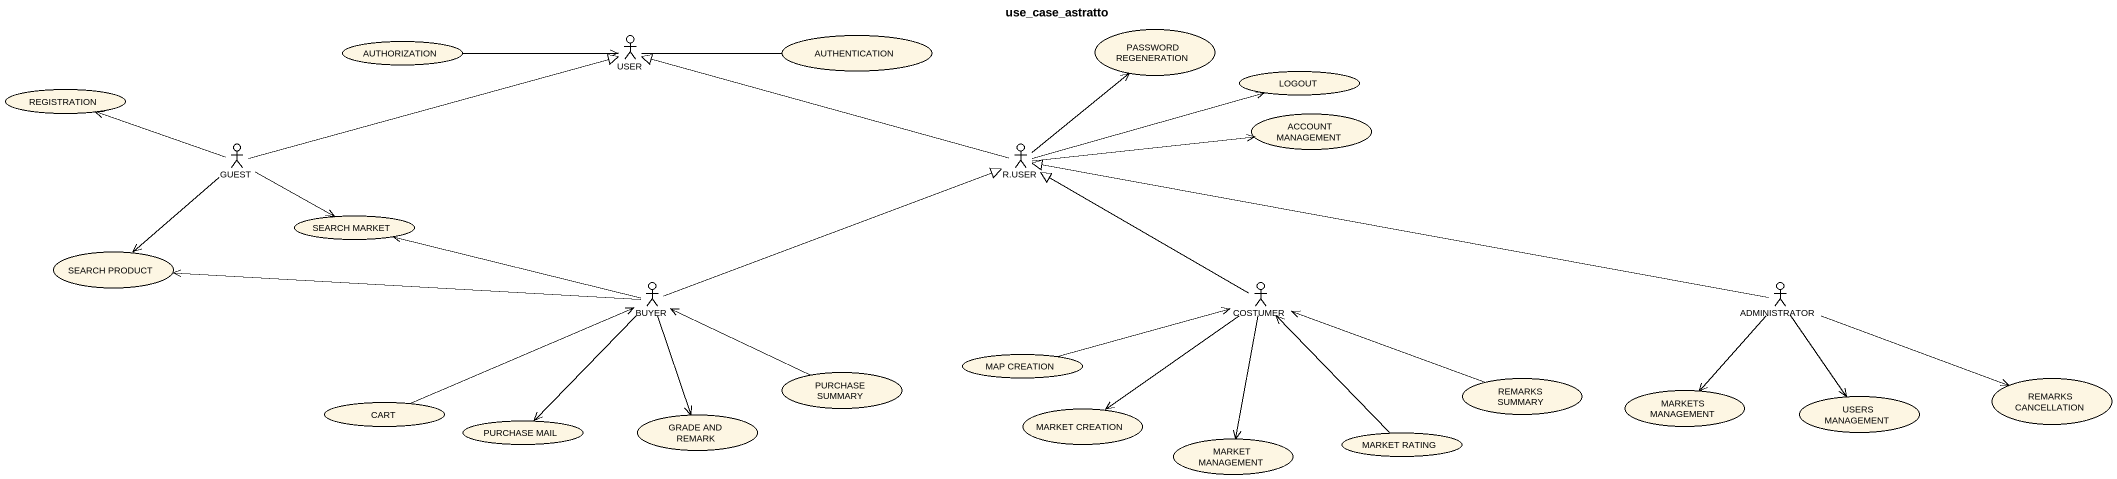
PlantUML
@startuml
title use_case_astratto
usecase AUTHORIZATION
actor USER
usecase AUTHENTICATION
usecase "PASSWORD REGENERATION" as PASSWORD_REGENERATION
usecase REGISTRATION
usecase LOGOUT
usecase "ACCOUNT MANAGEMENT" as ACCOUNT_MANAGEMENT
actor GUEST
actor "R.USER" as R_USER
usecase "SEARCH MARKET" as SEARCH_MARKET
usecase "SEARCH PRODUCT" as SEARCH_PRODUCT
actor BUYER
actor COSTUMER
actor ADMINISTRATOR
usecase "MAP CREATION" as MAP_CREATION
usecase "PURCHASE SUMMARY" as PURCHASE_SUMMARY
usecase "REMARKS SUMMARY" as REMARKS_SUMMARY
usecase "MARKETS MANAGEMENT" as MARKETS_MANAGEMENT
usecase "USERS MANAGEMENT" as USERS_MANAGEMENT
usecase "REMARKS CANCELLATION" as REMARKS_CANCELLATION
usecase CART
usecase "PURCHASE MAIL" as PURCHASE_MAIL
usecase "GRADE AND REMARK" as GRADE_AND_REMARK
usecase "MARKET CREATION" as MARKET_CREATION
usecase "MARKET RATING" as MARKET_RATING
usecase "MARKET MANAGEMENT" as MARKET_MANAGEMENT
AUTHORIZATION -right-> USER
USER -right- AUTHENTICATION
GUEST -right-|> USER
GUEST -left-> REGISTRATION
R_USER -left-|> USER
R_USER -up-> PASSWORD_REGENERATION
R_USER -right-> LOGOUT
R_USER -right-> ACCOUNT_MANAGEMENT
SEARCH_MARKET <-left- GUEST
SEARCH_MARKET <-right- BUYER
SEARCH_PRODUCT <-up- GUEST
SEARCH_PRODUCT <-right- BUYER
BUYER -right-|> R_USER
BUYER <-right- PURCHASE_SUMMARY
BUYER --> GRADE_AND_REMARK
COSTUMER -left-|> R_USER
COSTUMER <-right- REMARKS_SUMMARY
ADMINISTRATOR -left-|> R_USER
ADMINISTRATOR -right-> REMARKS_CANCELLATION
MAP_CREATION -right-> COSTUMER
MARKETS_MANAGEMENT <-up- ADMINISTRATOR
USERS_MANAGEMENT <-up- ADMINISTRATOR
CART -right-> BUYER
PURCHASE_MAIL <-up- BUYER
MARKET_CREATION <-up- COSTUMER
MARKET_RATING -up-> COSTUMER
MARKET_MANAGEMENT <-up- COSTUMER
@enduml
